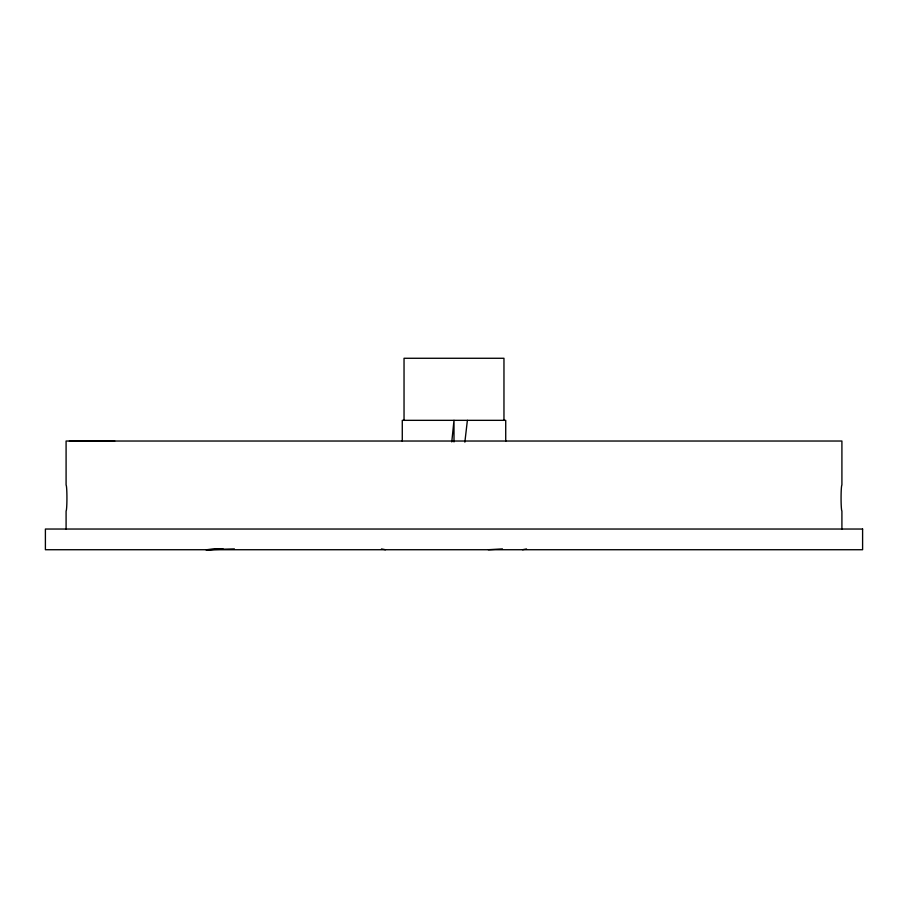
<?xml version="1.0" encoding="UTF-8"?>
<svg xmlns="http://www.w3.org/2000/svg" width="908" height="908" viewBox="0 0 908 908"><rect width="100%" height="100%" fill="white"/><g stroke="black" fill="none" stroke-linecap="round" stroke-linejoin="round"><path stroke-width="1.36" d="M451.764 441.924L454 420.336L454 441.924M464.862 442.162L467.382 420.336M522.543 549.726L526.515 548.943M488.356 549.726L502.442 548.897M234.389 548.897L206.105 549.726L221.688 548.875M206.105 549.726L223.05 548.886M114.726 441.027L69.405 441.027M381.485 548.943L385.457 549.726M841.909 529.035L841.909 510.943A12.939 0.851 -90 0 1 841.069 498.004A12.939 0.851 -90 0 1 841.909 485.065L841.909 441.027L66.091 441.027L66.091 485.076A12.939 0.851 -90 0 1 66.931 498.004A12.939 0.851 -90 0 1 66.091 510.943L66.091 529.035M505.722 441.231L505.722 420.336L402.278 420.336L402.278 441.231M503.963 420.336L503.963 358.274L404.037 358.274L404.037 420.336M862.6 529.035L45.4 529.035L45.4 549.726L862.6 549.726L862.6 529.035"/></g></svg>
